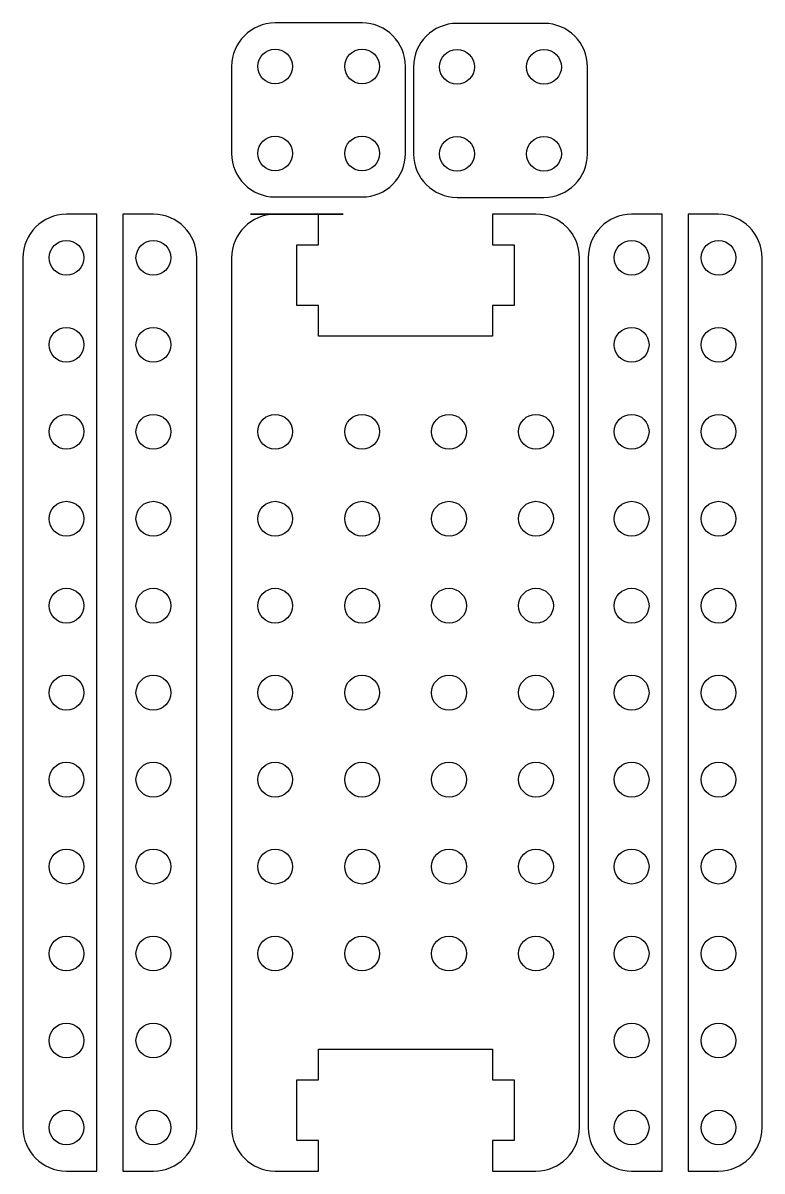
# Model space of a CAD drawing. Extents: x -15 to 771, y 0 to 274.
# Drawn here: x 106 to 191, y 0 to 132 of the extents above; entities that cross this region are included whole.
import ezdxf

# ---------------------------------------------------------------- set-up
doc = ezdxf.new("R2010")
doc.units = 0
doc.layers.add('Layer_1', color=7, linetype='CONTINUOUS')

msp = doc.modelspace()

# ---------------------------------------------------------------- linework, layer by layer
at = {"layer": 'Layer_1', "color": 7}
for points in [[(145.00002, 131.999998), (135.000007, 132.000009)], [(165.920349, 131.948154), (155.920336, 131.948165)], [(130.000019, 127.000002), (130.000017, 117.000008)], [(137.00002, 126.999993), (137.00002, 126.999993)], [(147.000022, 126.999993), (147.000022, 126.999993)], [(150.000022, 122.000026), (150.000022, 127.000002)], [(150.920348, 126.948158), (150.920348, 116.948164)], [(157.920352, 126.948149), (157.920352, 126.948149)], [(167.920351, 126.948149), (167.920351, 126.948149)], [(170.920351, 121.948182), (170.920351, 126.948158)], [(150.000022, 117.000036), (150.000022, 122.000026)], [(170.920351, 116.948192), (170.920351, 121.948182)], [(137.00002, 116.999993), (137.00002, 116.999993)], [(147.000019, 116.999993), (147.000019, 116.999993)], [(157.920349, 116.948149), (157.920349, 116.948149)], [(167.920351, 116.948149), (167.920351, 116.948149)], [(135.000004, 111.99999), (145.00002, 112.000018)], [(155.920336, 111.948146), (165.920349, 111.948174)], [(111.000024, 0.000005), (114.500053, 0.000005), (114.500053, 110.000002)], [(114.500053, 110.000002), (111.000038, 110.000002)], [(121.000026, 110.000002), (117.500047, 110.000002), (117.500047, 0.000005)], [(165.00002, 110.000017), (160.000019, 110.000017), (160.000019, 106.500009), (162.50002, 106.500009), (162.50002, 99.500004), (160.000019, 99.500004), (160.000019, 96.000002), (140.000019, 96.000002), (140.000019, 99.500004), (137.500019, 99.500004), (137.500019, 106.500009), (140.000022, 106.500009), (140.000019, 110.000017)], [(176.000009, 0.000005), (179.500039, 0.000005), (179.500039, 110.000002)], [(179.500039, 110.000002), (176.000023, 110.000002)], [(186.000012, 110.000002), (182.500033, 110.000002), (182.500033, 0.000005)], [(111.000041, 106.999995), (111.000041, 106.999995)], [(121.000041, 106.999995), (121.000041, 106.999995)], [(176.000027, 106.999995), (176.000027, 106.999995)], [(186.000027, 106.999995), (186.000027, 106.999995)], [(106.000039, 105.000012), (106.000025, 4.999992)], [(126.000044, 4.999992), (126.000044, 105.000012)], [(130.000023, 105.000001), (130.000008, 4.999989)], [(170.000044, 4.999989), (170.000044, 105.000001)], [(171.000025, 105.000012), (171.000011, 4.999992)], [(191.00003, 4.999992), (191.00003, 105.000012)], [(111.000041, 97.000015), (111.000041, 97.000015)], [(121.000041, 97.000015), (121.000041, 97.000015)], [(176.000027, 97.000015), (176.000027, 97.000015)], [(186.000027, 97.000015), (186.000027, 97.000015)], [(111.000041, 87.000006), (111.000041, 87.000006)], [(121.000041, 87.000006), (121.000041, 87.000006)], [(135.000025, 87.000006), (135.000025, 87.000006)], [(145.000025, 87.000006), (145.000025, 87.000006)], [(155.000024, 87.000003), (155.000024, 87.000003)], [(165.000024, 87.000003), (165.000024, 87.000003)], [(176.000027, 87.000006), (176.000027, 87.000006)], [(186.000027, 87.000006), (186.000027, 87.000006)], [(111.000041, 76.999998), (111.000041, 76.999998)], [(121.000041, 76.999998), (121.000041, 76.999998)], [(135.000025, 77.000004), (135.000025, 77.000004)], [(145.000025, 77.000004), (145.000025, 77.000004)], [(155.000024, 77.000001), (155.000024, 77.000001)], [(165.000024, 77.000001), (165.000024, 77.000001)], [(176.000027, 76.999998), (176.000027, 76.999998)], [(186.000027, 76.999998), (186.000027, 76.999998)], [(111.000041, 66.99999), (111.000041, 66.99999)], [(121.000041, 66.99999), (121.000041, 66.99999)], [(135.000025, 67.000004), (135.000025, 67.000004)], [(145.000025, 67.000004), (145.000025, 67.000004)], [(155.000024, 67.000001), (155.000024, 67.000001)], [(165.000024, 67.000001), (165.000024, 67.000001)], [(176.000027, 66.99999), (176.000027, 66.99999)], [(186.000027, 66.99999), (186.000027, 66.99999)], [(111.000041, 57.000004), (111.000041, 57.000004)], [(121.000041, 57.000004), (121.000041, 57.000004)], [(135.000025, 57.000004), (135.000025, 57.000004)], [(145.000025, 57.000004), (145.000025, 57.000004)], [(155.000024, 57.000001), (155.000024, 57.000001)], [(165.000024, 57.000001), (165.000024, 57.000001)], [(176.000027, 57.000004), (176.000027, 57.000004)], [(186.000027, 57.000004), (186.000027, 57.000004)], [(111.000041, 47.000004), (111.000041, 47.000004)], [(121.000041, 47.000004), (121.000041, 47.000004)], [(135.000025, 47.000004), (135.000025, 47.000004)], [(145.000025, 47.000004), (145.000025, 47.000004)], [(155.000024, 47.000002), (155.000024, 47.000002)], [(165.000024, 47.000002), (165.000024, 47.000002)], [(176.000027, 47.000004), (176.000027, 47.000004)], [(186.000027, 47.000004), (186.000027, 47.000004)], [(111.000041, 37.000005), (111.000041, 37.000005)], [(121.000041, 37.000005), (121.000041, 37.000005)], [(135.000025, 37.000005), (135.000025, 37.000005)], [(145.000025, 37.000005), (145.000025, 37.000005)], [(155.000024, 37.000002), (155.000024, 37.000002)], [(165.000024, 37.000002), (165.000024, 37.000002)], [(176.000027, 37.000005), (176.000027, 37.000005)], [(186.000027, 37.000005), (186.000027, 37.000005)], [(111.000041, 27.000008), (111.000041, 27.000008)], [(121.000041, 27.000008), (121.000041, 27.000008)], [(135.000025, 27.000008), (135.000025, 27.000008)], [(145.000025, 27.000008), (145.000025, 27.000008)], [(155.000024, 27.000008), (155.000024, 27.000008)], [(165.000024, 27.000008), (165.000024, 27.000008)], [(176.000027, 27.000008), (176.000027, 27.000008)], [(186.000027, 27.000008), (186.000027, 27.000008)], [(111.000041, 17.000008), (111.000041, 17.000008)], [(121.000041, 17.000008), (121.000041, 17.000008)], [(176.000027, 17.000008), (176.000027, 17.000008)], [(186.000027, 17.000008), (186.000027, 17.000008)], [(135.000007, 0.000002), (140.000019, 0.000002), (140.000022, 3.500003), (137.500022, 3.500003), (137.500019, 10.500004), (140.000022, 10.500004), (140.000022, 14.000002), (159.999996, 14.000002), (160.000019, 10.500004), (162.50002, 10.500004), (162.50002, 3.500003), (160.000019, 3.500003), (160.000025, 0.000002), (165.00002, 0.000002)], [(111.000041, 7.000008), (111.000041, 7.000008)], [(121.000041, 7.000008), (121.000041, 7.000008)], [(176.000027, 7.000008), (176.000027, 7.000008)], [(186.000027, 7.000008), (186.000027, 7.000008)], [(170.000044, 4.999989), (170.000044, 4.999989)], [(117.500047, 0.000005), (121.000026, 0.000005)], [(182.500033, 0.000005), (186.000012, 0.000005)]]:
    msp.add_lwpolyline(points, dxfattribs=at)
for points in [[(135.000007, 132.000009), (132.23001, 132.000012), (130.000019, 129.769994), (130.000019, 127.000002)], [(150.000022, 127.000002), (150.000022, 129.769982), (147.770017, 131.999995), (145.00002, 131.999998)], [(155.920336, 131.948165), (153.150339, 131.948168), (150.920348, 129.718149), (150.920348, 126.948158)], [(170.920351, 126.948158), (170.920351, 129.718138), (168.690346, 131.948151), (165.920349, 131.948154)], [(133.00002, 126.999993), (133.00002, 128.104563), (133.89545, 128.999993), (135.00002, 128.999993)], [(135.00002, 128.999993), (136.104589, 128.999993), (137.00002, 128.104563), (137.00002, 126.999993)], [(143.000022, 126.999993), (143.000022, 128.104563), (143.895453, 128.999993), (145.000022, 128.999993)], [(145.000022, 128.999993), (146.104592, 128.999993), (147.000022, 128.104563), (147.000022, 126.999993)], [(153.920351, 126.948149), (153.920351, 128.052718), (154.815782, 128.948148), (155.920352, 128.948148)], [(155.920352, 128.948148), (157.024921, 128.948148), (157.920352, 128.052718), (157.920352, 126.948149)], [(163.920351, 126.948149), (163.920351, 128.052718), (164.815782, 128.948148), (165.920351, 128.948148)], [(165.920351, 128.948148), (167.024921, 128.948148), (167.920351, 128.052718), (167.920351, 126.948149)], [(135.00002, 124.999993), (133.89545, 124.999993), (133.00002, 125.895423), (133.00002, 126.999993)], [(137.00002, 126.999993), (137.00002, 125.895423), (136.104589, 124.999993), (135.00002, 124.999993)], [(145.000022, 124.999993), (143.895453, 124.999993), (143.000022, 125.895423), (143.000022, 126.999993)], [(147.000022, 126.999993), (147.000022, 125.895423), (146.104592, 124.999993), (145.000022, 124.999993)], [(155.920352, 124.948149), (154.815782, 124.948149), (153.920351, 125.843579), (153.920351, 126.948149)], [(157.920352, 126.948149), (157.920352, 125.843579), (157.024921, 124.948149), (155.920352, 124.948149)], [(165.920351, 124.948149), (164.815782, 124.948149), (163.920351, 125.843579), (163.920351, 126.948149)], [(167.920351, 126.948149), (167.920351, 125.843579), (167.024921, 124.948149), (165.920351, 124.948149)], [(133.00002, 116.999993), (133.00002, 118.104563), (133.89545, 118.999993), (135.00002, 118.999993)], [(135.00002, 118.999993), (136.104589, 118.999993), (137.00002, 118.104563), (137.00002, 116.999993)], [(143.000019, 116.999993), (143.000019, 118.104563), (143.89545, 118.999993), (145.000019, 118.999993)], [(145.000019, 118.999993), (146.104589, 118.999993), (147.000019, 118.104563), (147.000019, 116.999993)], [(153.920349, 116.948149), (153.920349, 118.052719), (154.815779, 118.948149), (155.920349, 118.948149)], [(155.920349, 118.948149), (157.024918, 118.948149), (157.920349, 118.052719), (157.920349, 116.948149)], [(163.920351, 116.948149), (163.920351, 118.052719), (164.815782, 118.948149), (165.920351, 118.948149)], [(165.920351, 118.948149), (167.024921, 118.948149), (167.920351, 118.052719), (167.920351, 116.948149)], [(130.000017, 117.000008), (130.000017, 114.229997), (132.230007, 111.99999), (135.000004, 111.99999)], [(135.00002, 114.999993), (133.89545, 114.999993), (133.00002, 115.895423), (133.00002, 116.999993)], [(137.00002, 116.999993), (137.00002, 115.895423), (136.104589, 114.999993), (135.00002, 114.999993)], [(145.000019, 114.999993), (143.89545, 114.999993), (143.000019, 115.895423), (143.000019, 116.999993)], [(147.000019, 116.999993), (147.000019, 115.895423), (146.104589, 114.999993), (145.000019, 114.999993)], [(145.00002, 112.000018), (147.770017, 112.000018), (150.000022, 114.230054), (150.000022, 117.000036)], [(150.920348, 116.948164), (150.920348, 114.178153), (153.150339, 111.948146), (155.920336, 111.948146)], [(155.920349, 114.948149), (154.815779, 114.948149), (153.920349, 115.843579), (153.920349, 116.948149)], [(157.920349, 116.948149), (157.920349, 115.843579), (157.024918, 114.948149), (155.920349, 114.948149)], [(165.920351, 114.948149), (164.815782, 114.948149), (163.920351, 115.843579), (163.920351, 116.948149)], [(165.920349, 111.948174), (168.690346, 111.948174), (170.920351, 114.178209), (170.920351, 116.948192)], [(167.920351, 116.948149), (167.920351, 115.843579), (167.024921, 114.948149), (165.920351, 114.948149)], [(111.000038, 110.000002), (108.230055, 110.000002), (106.000039, 107.769995), (106.000039, 105.000012)], [(140.000019, 110.000017), (115.000016, 110.000017), (160.000025, 110.000017), (135.000021, 110.000017)], [(126.000044, 105.000012), (126.000073, 107.769995), (123.770009, 110.000002), (121.000026, 110.000002)], [(135.000021, 110.000017), (132.230038, 110.000017), (130.000023, 107.770009), (130.000023, 105.000001)], [(170.000044, 105.000001), (170.000044, 107.770009), (167.770009, 110.000017), (165.00002, 110.000017)], [(176.000023, 110.000002), (173.23004, 110.000002), (171.000025, 107.769995), (171.000025, 105.000012)], [(191.00003, 105.000012), (191.000058, 107.769995), (188.769995, 110.000002), (186.000012, 110.000002)], [(109.000042, 104.999995), (109.000042, 106.104564), (109.895472, 106.999995), (111.000041, 106.999995)], [(111.000041, 106.999995), (112.104611, 106.999995), (113.000041, 106.104564), (113.000041, 104.999995)], [(119.000041, 104.999995), (119.000041, 106.104564), (119.895471, 106.999995), (121.000041, 106.999995)], [(121.000041, 106.999995), (122.104611, 106.999995), (123.000041, 106.104564), (123.000041, 104.999995)], [(174.000027, 104.999995), (174.000027, 106.104564), (174.895457, 106.999995), (176.000027, 106.999995)], [(176.000027, 106.999995), (177.104597, 106.999995), (178.000027, 106.104564), (178.000027, 104.999995)], [(184.000027, 104.999995), (184.000027, 106.104564), (184.895457, 106.999995), (186.000027, 106.999995)], [(186.000027, 106.999995), (187.104597, 106.999995), (188.000027, 106.104564), (188.000027, 104.999995)], [(111.000041, 102.999994), (109.895472, 102.999994), (109.000042, 103.895425), (109.000042, 104.999995)], [(113.000041, 104.999995), (113.000041, 103.895425), (112.104611, 102.999994), (111.000041, 102.999994)], [(121.000041, 102.999994), (119.895471, 102.999994), (119.000041, 103.895425), (119.000041, 104.999995)], [(123.000041, 104.999995), (123.000041, 103.895425), (122.104611, 102.999994), (121.000041, 102.999994)], [(176.000027, 102.999994), (174.895457, 102.999994), (174.000027, 103.895425), (174.000027, 104.999995)], [(178.000027, 104.999995), (178.000027, 103.895425), (177.104597, 102.999994), (176.000027, 102.999994)], [(186.000027, 102.999994), (184.895457, 102.999994), (184.000027, 103.895425), (184.000027, 104.999995)], [(188.000027, 104.999995), (188.000027, 103.895425), (187.104597, 102.999994), (186.000027, 102.999994)], [(109.000042, 95.000015), (109.000042, 96.104584), (109.895472, 97.000015), (111.000041, 97.000015)], [(111.000041, 97.000015), (112.104611, 97.000015), (113.000041, 96.104584), (113.000041, 95.000015)], [(119.000041, 95.000015), (119.000041, 96.104584), (119.895471, 97.000015), (121.000041, 97.000015)], [(121.000041, 97.000015), (122.104611, 97.000015), (123.000041, 96.104584), (123.000041, 95.000015)], [(174.000027, 95.000015), (174.000027, 96.104584), (174.895457, 97.000015), (176.000027, 97.000015)], [(176.000027, 97.000015), (177.104597, 97.000015), (178.000027, 96.104584), (178.000027, 95.000015)], [(184.000027, 95.000015), (184.000027, 96.104584), (184.895457, 97.000015), (186.000027, 97.000015)], [(186.000027, 97.000015), (187.104597, 97.000015), (188.000027, 96.104584), (188.000027, 95.000015)], [(111.000041, 93.000014), (109.895472, 93.000014), (109.000042, 93.895445), (109.000042, 95.000015)], [(113.000041, 95.000015), (113.000041, 93.895445), (112.104611, 93.000014), (111.000041, 93.000014)], [(121.000041, 93.000014), (119.895471, 93.000014), (119.000041, 93.895445), (119.000041, 95.000015)], [(123.000041, 95.000015), (123.000041, 93.895445), (122.104611, 93.000014), (121.000041, 93.000014)], [(176.000027, 93.000014), (174.895457, 93.000014), (174.000027, 93.895445), (174.000027, 95.000015)], [(178.000027, 95.000015), (178.000027, 93.895445), (177.104597, 93.000014), (176.000027, 93.000014)], [(186.000027, 93.000014), (184.895457, 93.000014), (184.000027, 93.895445), (184.000027, 95.000015)], [(188.000027, 95.000015), (188.000027, 93.895445), (187.104597, 93.000014), (186.000027, 93.000014)], [(109.000042, 85.000006), (109.000042, 86.104576), (109.895472, 87.000006), (111.000041, 87.000006)], [(111.000041, 87.000006), (112.104611, 87.000006), (113.000041, 86.104576), (113.000041, 85.000006)], [(119.000041, 85.000006), (119.000041, 86.104576), (119.895471, 87.000006), (121.000041, 87.000006)], [(121.000041, 87.000006), (122.104611, 87.000006), (123.000041, 86.104576), (123.000041, 85.000006)], [(133.000025, 85.000006), (133.000025, 86.104576), (133.895455, 87.000006), (135.000025, 87.000006)], [(135.000025, 87.000006), (136.104595, 87.000006), (137.000025, 86.104576), (137.000025, 85.000006)], [(143.000025, 85.000006), (143.000025, 86.104576), (143.895455, 87.000006), (145.000025, 87.000006)], [(145.000025, 87.000006), (146.104594, 87.000006), (147.000024, 86.104576), (147.000024, 85.000006)], [(153.000024, 85.000003), (153.000024, 86.104573), (153.895455, 87.000003), (155.000024, 87.000003)], [(155.000024, 87.000003), (156.104594, 87.000003), (157.000024, 86.104573), (157.000024, 85.000003)], [(163.000024, 85.000003), (163.000024, 86.104573), (163.895454, 87.000003), (165.000024, 87.000003)], [(165.000024, 87.000003), (166.104594, 87.000003), (167.000024, 86.104573), (167.000024, 85.000003)], [(174.000027, 85.000006), (174.000027, 86.104576), (174.895457, 87.000006), (176.000027, 87.000006)], [(176.000027, 87.000006), (177.104597, 87.000006), (178.000027, 86.104576), (178.000027, 85.000006)], [(184.000027, 85.000006), (184.000027, 86.104576), (184.895457, 87.000006), (186.000027, 87.000006)], [(186.000027, 87.000006), (187.104597, 87.000006), (188.000027, 86.104576), (188.000027, 85.000006)], [(111.000041, 83.000006), (109.895472, 83.000006), (109.000042, 83.895437), (109.000042, 85.000006)], [(113.000041, 85.000006), (113.000041, 83.895437), (112.104611, 83.000006), (111.000041, 83.000006)], [(121.000041, 83.000006), (119.895471, 83.000006), (119.000041, 83.895437), (119.000041, 85.000006)], [(123.000041, 85.000006), (123.000041, 83.895437), (122.104611, 83.000006), (121.000041, 83.000006)], [(135.000025, 83.000006), (133.895455, 83.000006), (133.000025, 83.895437), (133.000025, 85.000006)], [(137.000025, 85.000006), (137.000025, 83.895437), (136.104595, 83.000006), (135.000025, 83.000006)], [(145.000025, 83.000006), (143.895455, 83.000006), (143.000025, 83.895437), (143.000025, 85.000006)], [(147.000024, 85.000006), (147.000024, 83.895437), (146.104594, 83.000006), (145.000025, 83.000006)], [(155.000024, 83.000003), (153.895455, 83.000003), (153.000024, 83.895434), (153.000024, 85.000003)], [(157.000024, 85.000003), (157.000024, 83.895434), (156.104594, 83.000003), (155.000024, 83.000003)], [(165.000024, 83.000003), (163.895454, 83.000003), (163.000024, 83.895434), (163.000024, 85.000003)], [(167.000024, 85.000003), (167.000024, 83.895434), (166.104594, 83.000003), (165.000024, 83.000003)], [(176.000027, 83.000006), (174.895457, 83.000006), (174.000027, 83.895437), (174.000027, 85.000006)], [(178.000027, 85.000006), (178.000027, 83.895437), (177.104597, 83.000006), (176.000027, 83.000006)], [(186.000027, 83.000006), (184.895457, 83.000006), (184.000027, 83.895437), (184.000027, 85.000006)], [(188.000027, 85.000006), (188.000027, 83.895437), (187.104597, 83.000006), (186.000027, 83.000006)], [(109.000042, 74.999998), (109.000042, 76.104567), (109.895472, 76.999998), (111.000041, 76.999998)], [(111.000041, 76.999998), (112.104611, 76.999998), (113.000041, 76.104567), (113.000041, 74.999998)], [(119.000041, 74.999998), (119.000041, 76.104567), (119.895471, 76.999998), (121.000041, 76.999998)], [(121.000041, 76.999998), (122.104611, 76.999998), (123.000041, 76.104567), (123.000041, 74.999998)], [(133.000025, 75.000004), (133.000025, 76.104573), (133.895455, 77.000004), (135.000025, 77.000004)], [(135.000025, 77.000004), (136.104595, 77.000004), (137.000025, 76.104573), (137.000025, 75.000004)], [(143.000025, 75.000004), (143.000025, 76.104573), (143.895455, 77.000004), (145.000025, 77.000004)], [(145.000025, 77.000004), (146.104594, 77.000004), (147.000024, 76.104573), (147.000024, 75.000004)], [(153.000024, 75.000001), (153.000024, 76.10457), (153.895455, 77.000001), (155.000024, 77.000001)], [(155.000024, 77.000001), (156.104594, 77.000001), (157.000024, 76.10457), (157.000024, 75.000001)], [(163.000024, 75.000001), (163.000024, 76.10457), (163.895454, 77.000001), (165.000024, 77.000001)], [(165.000024, 77.000001), (166.104594, 77.000001), (167.000024, 76.10457), (167.000024, 75.000001)], [(174.000027, 74.999998), (174.000027, 76.104567), (174.895457, 76.999998), (176.000027, 76.999998)], [(176.000027, 76.999998), (177.104597, 76.999998), (178.000027, 76.104567), (178.000027, 74.999998)], [(184.000027, 74.999998), (184.000027, 76.104567), (184.895457, 76.999998), (186.000027, 76.999998)], [(186.000027, 76.999998), (187.104597, 76.999998), (188.000027, 76.104567), (188.000027, 74.999998)], [(111.000041, 72.999998), (109.895472, 72.999998), (109.000042, 73.895429), (109.000042, 74.999998)], [(113.000041, 74.999998), (113.000041, 73.895429), (112.104611, 72.999998), (111.000041, 72.999998)], [(121.000041, 72.999998), (119.895471, 72.999998), (119.000041, 73.895429), (119.000041, 74.999998)], [(123.000041, 74.999998), (123.000041, 73.895429), (122.104611, 72.999998), (121.000041, 72.999998)], [(135.000025, 73.000004), (133.895455, 73.000004), (133.000025, 73.895434), (133.000025, 75.000004)], [(137.000025, 75.000004), (137.000025, 73.895434), (136.104595, 73.000004), (135.000025, 73.000004)], [(145.000025, 73.000004), (143.895455, 73.000004), (143.000025, 73.895434), (143.000025, 75.000004)], [(147.000024, 75.000004), (147.000024, 73.895434), (146.104594, 73.000004), (145.000025, 73.000004)], [(155.000024, 73.000001), (153.895455, 73.000001), (153.000024, 73.895431), (153.000024, 75.000001)], [(157.000024, 75.000001), (157.000024, 73.895431), (156.104594, 73.000001), (155.000024, 73.000001)], [(165.000024, 73.000001), (163.895454, 73.000001), (163.000024, 73.895431), (163.000024, 75.000001)], [(167.000024, 75.000001), (167.000024, 73.895431), (166.104594, 73.000001), (165.000024, 73.000001)], [(176.000027, 72.999998), (174.895457, 72.999998), (174.000027, 73.895429), (174.000027, 74.999998)], [(178.000027, 74.999998), (178.000027, 73.895429), (177.104597, 72.999998), (176.000027, 72.999998)], [(186.000027, 72.999998), (184.895457, 72.999998), (184.000027, 73.895429), (184.000027, 74.999998)], [(188.000027, 74.999998), (188.000027, 73.895429), (187.104597, 72.999998), (186.000027, 72.999998)], [(109.000042, 64.99999), (109.000042, 66.104559), (109.895472, 66.99999), (111.000041, 66.99999)], [(111.000041, 66.99999), (112.104611, 66.99999), (113.000041, 66.104559), (113.000041, 64.99999)], [(119.000041, 64.99999), (119.000041, 66.104559), (119.895471, 66.99999), (121.000041, 66.99999)], [(121.000041, 66.99999), (122.104611, 66.99999), (123.000041, 66.104559), (123.000041, 64.99999)], [(133.000025, 65.000004), (133.000025, 66.104573), (133.895455, 67.000004), (135.000025, 67.000004)], [(135.000025, 67.000004), (136.104595, 67.000004), (137.000025, 66.104573), (137.000025, 65.000004)], [(143.000025, 65.000004), (143.000025, 66.104573), (143.895455, 67.000004), (145.000025, 67.000004)], [(145.000025, 67.000004), (146.104594, 67.000004), (147.000024, 66.104573), (147.000024, 65.000004)], [(153.000024, 65.000001), (153.000024, 66.104571), (153.895455, 67.000001), (155.000024, 67.000001)], [(155.000024, 67.000001), (156.104594, 67.000001), (157.000024, 66.104571), (157.000024, 65.000001)], [(163.000024, 65.000001), (163.000024, 66.104571), (163.895454, 67.000001), (165.000024, 67.000001)], [(165.000024, 67.000001), (166.104594, 67.000001), (167.000024, 66.104571), (167.000024, 65.000001)], [(174.000027, 64.99999), (174.000027, 66.104559), (174.895457, 66.99999), (176.000027, 66.99999)], [(176.000027, 66.99999), (177.104597, 66.99999), (178.000027, 66.104559), (178.000027, 64.99999)], [(184.000027, 64.99999), (184.000027, 66.104559), (184.895457, 66.99999), (186.000027, 66.99999)], [(186.000027, 66.99999), (187.104597, 66.99999), (188.000027, 66.104559), (188.000027, 64.99999)], [(111.000041, 62.99999), (109.895472, 62.99999), (109.000042, 63.89542), (109.000042, 64.99999)], [(113.000041, 64.99999), (113.000041, 63.89542), (112.104611, 62.99999), (111.000041, 62.99999)], [(121.000041, 62.99999), (119.895471, 62.99999), (119.000041, 63.89542), (119.000041, 64.99999)], [(123.000041, 64.99999), (123.000041, 63.89542), (122.104611, 62.99999), (121.000041, 62.99999)], [(135.000025, 63.000004), (133.895455, 63.000004), (133.000025, 63.895434), (133.000025, 65.000004)], [(137.000025, 65.000004), (137.000025, 63.895434), (136.104595, 63.000004), (135.000025, 63.000004)], [(145.000025, 63.000004), (143.895455, 63.000004), (143.000025, 63.895434), (143.000025, 65.000004)], [(147.000024, 65.000004), (147.000024, 63.895434), (146.104594, 63.000004), (145.000025, 63.000004)], [(155.000024, 63.000001), (153.895455, 63.000001), (153.000024, 63.895432), (153.000024, 65.000001)], [(157.000024, 65.000001), (157.000024, 63.895432), (156.104594, 63.000001), (155.000024, 63.000001)], [(165.000024, 63.000001), (163.895454, 63.000001), (163.000024, 63.895432), (163.000024, 65.000001)], [(167.000024, 65.000001), (167.000024, 63.895432), (166.104594, 63.000001), (165.000024, 63.000001)], [(176.000027, 62.99999), (174.895457, 62.99999), (174.000027, 63.89542), (174.000027, 64.99999)], [(178.000027, 64.99999), (178.000027, 63.89542), (177.104597, 62.99999), (176.000027, 62.99999)], [(186.000027, 62.99999), (184.895457, 62.99999), (184.000027, 63.89542), (184.000027, 64.99999)], [(188.000027, 64.99999), (188.000027, 63.89542), (187.104597, 62.99999), (186.000027, 62.99999)], [(109.000042, 55.000004), (109.000042, 56.104574), (109.895472, 57.000004), (111.000041, 57.000004)], [(111.000041, 57.000004), (112.104611, 57.000004), (113.000041, 56.104574), (113.000041, 55.000004)], [(119.000041, 55.000004), (119.000041, 56.104574), (119.895471, 57.000004), (121.000041, 57.000004)], [(121.000041, 57.000004), (122.104611, 57.000004), (123.000041, 56.104574), (123.000041, 55.000004)], [(133.000025, 55.000004), (133.000025, 56.104574), (133.895455, 57.000004), (135.000025, 57.000004)], [(135.000025, 57.000004), (136.104595, 57.000004), (137.000025, 56.104574), (137.000025, 55.000004)], [(143.000025, 55.000004), (143.000025, 56.104574), (143.895455, 57.000004), (145.000025, 57.000004)], [(145.000025, 57.000004), (146.104594, 57.000004), (147.000024, 56.104574), (147.000024, 55.000004)], [(153.000024, 55.000001), (153.000024, 56.104571), (153.895455, 57.000001), (155.000024, 57.000001)], [(155.000024, 57.000001), (156.104594, 57.000001), (157.000024, 56.104571), (157.000024, 55.000001)], [(163.000024, 55.000001), (163.000024, 56.104571), (163.895454, 57.000001), (165.000024, 57.000001)], [(165.000024, 57.000001), (166.104594, 57.000001), (167.000024, 56.104571), (167.000024, 55.000001)], [(174.000027, 55.000004), (174.000027, 56.104574), (174.895457, 57.000004), (176.000027, 57.000004)], [(176.000027, 57.000004), (177.104597, 57.000004), (178.000027, 56.104574), (178.000027, 55.000004)], [(184.000027, 55.000004), (184.000027, 56.104574), (184.895457, 57.000004), (186.000027, 57.000004)], [(186.000027, 57.000004), (187.104597, 57.000004), (188.000027, 56.104574), (188.000027, 55.000004)], [(111.000041, 53.000004), (109.895472, 53.000004), (109.000042, 53.895435), (109.000042, 55.000004)], [(113.000041, 55.000004), (113.000041, 53.895435), (112.104611, 53.000004), (111.000041, 53.000004)], [(121.000041, 53.000004), (119.895471, 53.000004), (119.000041, 53.895435), (119.000041, 55.000004)], [(123.000041, 55.000004), (123.000041, 53.895435), (122.104611, 53.000004), (121.000041, 53.000004)], [(135.000025, 53.000004), (133.895455, 53.000004), (133.000025, 53.895435), (133.000025, 55.000004)], [(137.000025, 55.000004), (137.000025, 53.895435), (136.104595, 53.000004), (135.000025, 53.000004)], [(145.000025, 53.000004), (143.895455, 53.000004), (143.000025, 53.895435), (143.000025, 55.000004)], [(147.000024, 55.000004), (147.000024, 53.895435), (146.104594, 53.000004), (145.000025, 53.000004)], [(155.000024, 53.000001), (153.895455, 53.000001), (153.000024, 53.895432), (153.000024, 55.000001)], [(157.000024, 55.000001), (157.000024, 53.895432), (156.104594, 53.000001), (155.000024, 53.000001)], [(165.000024, 53.000001), (163.895454, 53.000001), (163.000024, 53.895432), (163.000024, 55.000001)], [(167.000024, 55.000001), (167.000024, 53.895432), (166.104594, 53.000001), (165.000024, 53.000001)], [(176.000027, 53.000004), (174.895457, 53.000004), (174.000027, 53.895435), (174.000027, 55.000004)], [(178.000027, 55.000004), (178.000027, 53.895435), (177.104597, 53.000004), (176.000027, 53.000004)], [(186.000027, 53.000004), (184.895457, 53.000004), (184.000027, 53.895435), (184.000027, 55.000004)], [(188.000027, 55.000004), (188.000027, 53.895435), (187.104597, 53.000004), (186.000027, 53.000004)], [(109.000042, 45.000004), (109.000042, 46.104574), (109.895472, 47.000004), (111.000041, 47.000004)], [(111.000041, 47.000004), (112.104611, 47.000004), (113.000041, 46.104574), (113.000041, 45.000004)], [(119.000041, 45.000004), (119.000041, 46.104574), (119.895471, 47.000004), (121.000041, 47.000004)], [(121.000041, 47.000004), (122.104611, 47.000004), (123.000041, 46.104574), (123.000041, 45.000004)], [(133.000025, 45.000004), (133.000025, 46.104574), (133.895455, 47.000004), (135.000025, 47.000004)], [(135.000025, 47.000004), (136.104595, 47.000004), (137.000025, 46.104574), (137.000025, 45.000004)], [(143.000025, 45.000004), (143.000025, 46.104574), (143.895455, 47.000004), (145.000025, 47.000004)], [(145.000025, 47.000004), (146.104594, 47.000004), (147.000024, 46.104574), (147.000024, 45.000004)], [(153.000024, 45.000002), (153.000024, 46.104571), (153.895455, 47.000002), (155.000024, 47.000002)], [(155.000024, 47.000002), (156.104594, 47.000002), (157.000024, 46.104571), (157.000024, 45.000002)], [(163.000024, 45.000002), (163.000024, 46.104571), (163.895454, 47.000002), (165.000024, 47.000002)], [(165.000024, 47.000002), (166.104594, 47.000002), (167.000024, 46.104571), (167.000024, 45.000002)], [(174.000027, 45.000004), (174.000027, 46.104574), (174.895457, 47.000004), (176.000027, 47.000004)], [(176.000027, 47.000004), (177.104597, 47.000004), (178.000027, 46.104574), (178.000027, 45.000004)], [(184.000027, 45.000004), (184.000027, 46.104574), (184.895457, 47.000004), (186.000027, 47.000004)], [(186.000027, 47.000004), (187.104597, 47.000004), (188.000027, 46.104574), (188.000027, 45.000004)], [(111.000041, 43.000004), (109.895472, 43.000004), (109.000042, 43.895435), (109.000042, 45.000004)], [(113.000041, 45.000004), (113.000041, 43.895435), (112.104611, 43.000004), (111.000041, 43.000004)], [(121.000041, 43.000004), (119.895471, 43.000004), (119.000041, 43.895435), (119.000041, 45.000004)], [(123.000041, 45.000004), (123.000041, 43.895435), (122.104611, 43.000004), (121.000041, 43.000004)], [(135.000025, 43.000004), (133.895455, 43.000004), (133.000025, 43.895435), (133.000025, 45.000004)], [(137.000025, 45.000004), (137.000025, 43.895435), (136.104595, 43.000004), (135.000025, 43.000004)], [(145.000025, 43.000004), (143.895455, 43.000004), (143.000025, 43.895435), (143.000025, 45.000004)], [(147.000024, 45.000004), (147.000024, 43.895435), (146.104594, 43.000004), (145.000025, 43.000004)], [(155.000024, 43.000002), (153.895455, 43.000002), (153.000024, 43.895432), (153.000024, 45.000002)], [(157.000024, 45.000002), (157.000024, 43.895432), (156.104594, 43.000002), (155.000024, 43.000002)], [(165.000024, 43.000002), (163.895454, 43.000002), (163.000024, 43.895432), (163.000024, 45.000002)], [(167.000024, 45.000002), (167.000024, 43.895432), (166.104594, 43.000002), (165.000024, 43.000002)], [(176.000027, 43.000004), (174.895457, 43.000004), (174.000027, 43.895435), (174.000027, 45.000004)], [(178.000027, 45.000004), (178.000027, 43.895435), (177.104597, 43.000004), (176.000027, 43.000004)], [(186.000027, 43.000004), (184.895457, 43.000004), (184.000027, 43.895435), (184.000027, 45.000004)], [(188.000027, 45.000004), (188.000027, 43.895435), (187.104597, 43.000004), (186.000027, 43.000004)], [(109.000042, 35.000005), (109.000042, 36.104574), (109.895472, 37.000005), (111.000041, 37.000005)], [(111.000041, 37.000005), (112.104611, 37.000005), (113.000041, 36.104574), (113.000041, 35.000005)], [(119.000041, 35.000005), (119.000041, 36.104574), (119.895471, 37.000005), (121.000041, 37.000005)], [(121.000041, 37.000005), (122.104611, 37.000005), (123.000041, 36.104574), (123.000041, 35.000005)], [(133.000025, 35.000005), (133.000025, 36.104574), (133.895455, 37.000005), (135.000025, 37.000005)], [(135.000025, 37.000005), (136.104595, 37.000005), (137.000025, 36.104574), (137.000025, 35.000005)], [(143.000025, 35.000005), (143.000025, 36.104574), (143.895455, 37.000005), (145.000025, 37.000005)], [(145.000025, 37.000005), (146.104594, 37.000005), (147.000024, 36.104574), (147.000024, 35.000005)], [(153.000024, 35.000002), (153.000024, 36.104571), (153.895455, 37.000002), (155.000024, 37.000002)], [(155.000024, 37.000002), (156.104594, 37.000002), (157.000024, 36.104571), (157.000024, 35.000002)], [(163.000024, 35.000002), (163.000024, 36.104571), (163.895454, 37.000002), (165.000024, 37.000002)], [(165.000024, 37.000002), (166.104594, 37.000002), (167.000024, 36.104571), (167.000024, 35.000002)], [(174.000027, 35.000005), (174.000027, 36.104574), (174.895457, 37.000005), (176.000027, 37.000005)], [(176.000027, 37.000005), (177.104597, 37.000005), (178.000027, 36.104574), (178.000027, 35.000005)], [(184.000027, 35.000005), (184.000027, 36.104574), (184.895457, 37.000005), (186.000027, 37.000005)], [(186.000027, 37.000005), (187.104597, 37.000005), (188.000027, 36.104574), (188.000027, 35.000005)], [(111.000041, 33.000005), (109.895472, 33.000005), (109.000042, 33.895435), (109.000042, 35.000005)], [(113.000041, 35.000005), (113.000041, 33.895435), (112.104611, 33.000005), (111.000041, 33.000005)], [(121.000041, 33.000005), (119.895471, 33.000005), (119.000041, 33.895435), (119.000041, 35.000005)], [(123.000041, 35.000005), (123.000041, 33.895435), (122.104611, 33.000005), (121.000041, 33.000005)], [(135.000025, 33.000005), (133.895455, 33.000005), (133.000025, 33.895435), (133.000025, 35.000005)], [(137.000025, 35.000005), (137.000025, 33.895435), (136.104595, 33.000005), (135.000025, 33.000005)], [(145.000025, 33.000005), (143.895455, 33.000005), (143.000025, 33.895435), (143.000025, 35.000005)], [(147.000024, 35.000005), (147.000024, 33.895435), (146.104594, 33.000005), (145.000025, 33.000005)], [(155.000024, 33.000002), (153.895455, 33.000002), (153.000024, 33.895432), (153.000024, 35.000002)], [(157.000024, 35.000002), (157.000024, 33.895432), (156.104594, 33.000002), (155.000024, 33.000002)], [(165.000024, 33.000002), (163.895454, 33.000002), (163.000024, 33.895432), (163.000024, 35.000002)], [(167.000024, 35.000002), (167.000024, 33.895432), (166.104594, 33.000002), (165.000024, 33.000002)], [(176.000027, 33.000005), (174.895457, 33.000005), (174.000027, 33.895435), (174.000027, 35.000005)], [(178.000027, 35.000005), (178.000027, 33.895435), (177.104597, 33.000005), (176.000027, 33.000005)], [(186.000027, 33.000005), (184.895457, 33.000005), (184.000027, 33.895435), (184.000027, 35.000005)], [(188.000027, 35.000005), (188.000027, 33.895435), (187.104597, 33.000005), (186.000027, 33.000005)], [(109.000042, 25.000008), (109.000042, 26.104577), (109.895472, 27.000008), (111.000041, 27.000008)], [(111.000041, 27.000008), (112.104611, 27.000008), (113.000041, 26.104577), (113.000041, 25.000008)], [(119.000041, 25.000008), (119.000041, 26.104577), (119.895471, 27.000008), (121.000041, 27.000008)], [(121.000041, 27.000008), (122.104611, 27.000008), (123.000041, 26.104577), (123.000041, 25.000008)], [(133.000025, 25.000008), (133.000025, 26.104577), (133.895455, 27.000008), (135.000025, 27.000008)], [(135.000025, 27.000008), (136.104595, 27.000008), (137.000025, 26.104577), (137.000025, 25.000008)], [(143.000025, 25.000008), (143.000025, 26.104577), (143.895455, 27.000008), (145.000025, 27.000008)], [(145.000025, 27.000008), (146.104594, 27.000008), (147.000024, 26.104577), (147.000024, 25.000008)], [(153.000024, 25.000008), (153.000024, 26.104577), (153.895455, 27.000008), (155.000024, 27.000008)], [(155.000024, 27.000008), (156.104594, 27.000008), (157.000024, 26.104577), (157.000024, 25.000008)], [(163.000024, 25.000008), (163.000024, 26.104577), (163.895454, 27.000008), (165.000024, 27.000008)], [(165.000024, 27.000008), (166.104594, 27.000008), (167.000024, 26.104577), (167.000024, 25.000008)], [(174.000027, 25.000008), (174.000027, 26.104577), (174.895457, 27.000008), (176.000027, 27.000008)], [(176.000027, 27.000008), (177.104597, 27.000008), (178.000027, 26.104577), (178.000027, 25.000008)], [(184.000027, 25.000008), (184.000027, 26.104577), (184.895457, 27.000008), (186.000027, 27.000008)], [(186.000027, 27.000008), (187.104597, 27.000008), (188.000027, 26.104577), (188.000027, 25.000008)], [(111.000041, 23.000008), (109.895472, 23.000008), (109.000042, 23.895438), (109.000042, 25.000008)], [(113.000041, 25.000008), (113.000041, 23.895438), (112.104611, 23.000008), (111.000041, 23.000008)], [(121.000041, 23.000008), (119.895471, 23.000008), (119.000041, 23.895438), (119.000041, 25.000008)], [(123.000041, 25.000008), (123.000041, 23.895438), (122.104611, 23.000008), (121.000041, 23.000008)], [(135.000025, 23.000008), (133.895455, 23.000008), (133.000025, 23.895438), (133.000025, 25.000008)], [(137.000025, 25.000008), (137.000025, 23.895438), (136.104595, 23.000008), (135.000025, 23.000008)], [(145.000025, 23.000008), (143.895455, 23.000008), (143.000025, 23.895438), (143.000025, 25.000008)], [(147.000024, 25.000008), (147.000024, 23.895438), (146.104594, 23.000008), (145.000025, 23.000008)], [(155.000024, 23.000008), (153.895455, 23.000008), (153.000024, 23.895438), (153.000024, 25.000008)], [(157.000024, 25.000008), (157.000024, 23.895438), (156.104594, 23.000008), (155.000024, 23.000008)], [(165.000024, 23.000008), (163.895454, 23.000008), (163.000024, 23.895438), (163.000024, 25.000008)], [(167.000024, 25.000008), (167.000024, 23.895438), (166.104594, 23.000008), (165.000024, 23.000008)], [(176.000027, 23.000008), (174.895457, 23.000008), (174.000027, 23.895438), (174.000027, 25.000008)], [(178.000027, 25.000008), (178.000027, 23.895438), (177.104597, 23.000008), (176.000027, 23.000008)], [(186.000027, 23.000008), (184.895457, 23.000008), (184.000027, 23.895438), (184.000027, 25.000008)], [(188.000027, 25.000008), (188.000027, 23.895438), (187.104597, 23.000008), (186.000027, 23.000008)], [(109.000042, 15.000008), (109.000042, 16.104577), (109.895472, 17.000008), (111.000041, 17.000008)], [(111.000041, 17.000008), (112.104611, 17.000008), (113.000041, 16.104577), (113.000041, 15.000008)], [(119.000041, 15.000008), (119.000041, 16.104577), (119.895471, 17.000008), (121.000041, 17.000008)], [(121.000041, 17.000008), (122.104611, 17.000008), (123.000041, 16.104577), (123.000041, 15.000008)], [(174.000027, 15.000008), (174.000027, 16.104577), (174.895457, 17.000008), (176.000027, 17.000008)], [(176.000027, 17.000008), (177.104597, 17.000008), (178.000027, 16.104577), (178.000027, 15.000008)], [(184.000027, 15.000008), (184.000027, 16.104577), (184.895457, 17.000008), (186.000027, 17.000008)], [(186.000027, 17.000008), (187.104597, 17.000008), (188.000027, 16.104577), (188.000027, 15.000008)], [(111.000041, 13.000008), (109.895472, 13.000008), (109.000042, 13.895438), (109.000042, 15.000008)], [(113.000041, 15.000008), (113.000041, 13.895438), (112.104611, 13.000008), (111.000041, 13.000008)], [(121.000041, 13.000008), (119.895471, 13.000008), (119.000041, 13.895438), (119.000041, 15.000008)], [(123.000041, 15.000008), (123.000041, 13.895438), (122.104611, 13.000008), (121.000041, 13.000008)], [(176.000027, 13.000008), (174.895457, 13.000008), (174.000027, 13.895438), (174.000027, 15.000008)], [(178.000027, 15.000008), (178.000027, 13.895438), (177.104597, 13.000008), (176.000027, 13.000008)], [(186.000027, 13.000008), (184.895457, 13.000008), (184.000027, 13.895438), (184.000027, 15.000008)], [(188.000027, 15.000008), (188.000027, 13.895438), (187.104597, 13.000008), (186.000027, 13.000008)], [(109.000042, 5.000008), (109.000042, 6.104578), (109.895472, 7.000008), (111.000041, 7.000008)], [(111.000041, 7.000008), (112.104611, 7.000008), (113.000041, 6.104578), (113.000041, 5.000008)], [(119.000041, 5.000008), (119.000041, 6.104578), (119.895471, 7.000008), (121.000041, 7.000008)], [(121.000041, 7.000008), (122.104611, 7.000008), (123.000041, 6.104578), (123.000041, 5.000008)], [(174.000027, 5.000008), (174.000027, 6.104578), (174.895457, 7.000008), (176.000027, 7.000008)], [(176.000027, 7.000008), (177.104597, 7.000008), (178.000027, 6.104578), (178.000027, 5.000008)], [(184.000027, 5.000008), (184.000027, 6.104578), (184.895457, 7.000008), (186.000027, 7.000008)], [(186.000027, 7.000008), (187.104597, 7.000008), (188.000027, 6.104578), (188.000027, 5.000008)], [(106.000025, 4.999992), (106.000025, 2.229995), (108.230041, 0.000005), (111.000024, 0.000005)], [(111.000041, 3.000008), (109.895472, 3.000008), (109.000042, 3.895439), (109.000042, 5.000008)], [(113.000041, 5.000008), (113.000041, 3.895439), (112.104611, 3.000008), (111.000041, 3.000008)], [(121.000041, 3.000008), (119.895471, 3.000008), (119.000041, 3.895439), (119.000041, 5.000008)], [(121.000026, 0.000005), (123.770037, 0.000005), (126.000044, 2.229995), (126.000044, 4.999992)], [(123.000041, 5.000008), (123.000041, 3.895439), (122.104611, 3.000008), (121.000041, 3.000008)], [(130.000008, 4.999989), (130.000006, 2.229992), (132.230024, 0.000002), (135.000007, 0.000002)], [(165.00002, 0.000002), (167.770037, 0.000002), (170.000044, 2.229992), (170.000044, 4.999989)], [(171.000011, 4.999992), (171.000011, 2.229995), (173.230026, 0.000005), (176.000009, 0.000005)], [(176.000027, 3.000008), (174.895457, 3.000008), (174.000027, 3.895439), (174.000027, 5.000008)], [(178.000027, 5.000008), (178.000027, 3.895439), (177.104597, 3.000008), (176.000027, 3.000008)], [(186.000027, 3.000008), (184.895457, 3.000008), (184.000027, 3.895439), (184.000027, 5.000008)], [(186.000012, 0.000005), (188.770023, 0.000005), (191.00003, 2.229995), (191.00003, 4.999992)], [(188.000027, 5.000008), (188.000027, 3.895439), (187.104597, 3.000008), (186.000027, 3.000008)]]:
    msp.add_open_spline(points, degree=3, dxfattribs=at)

doc.saveas('drawing.dxf')
